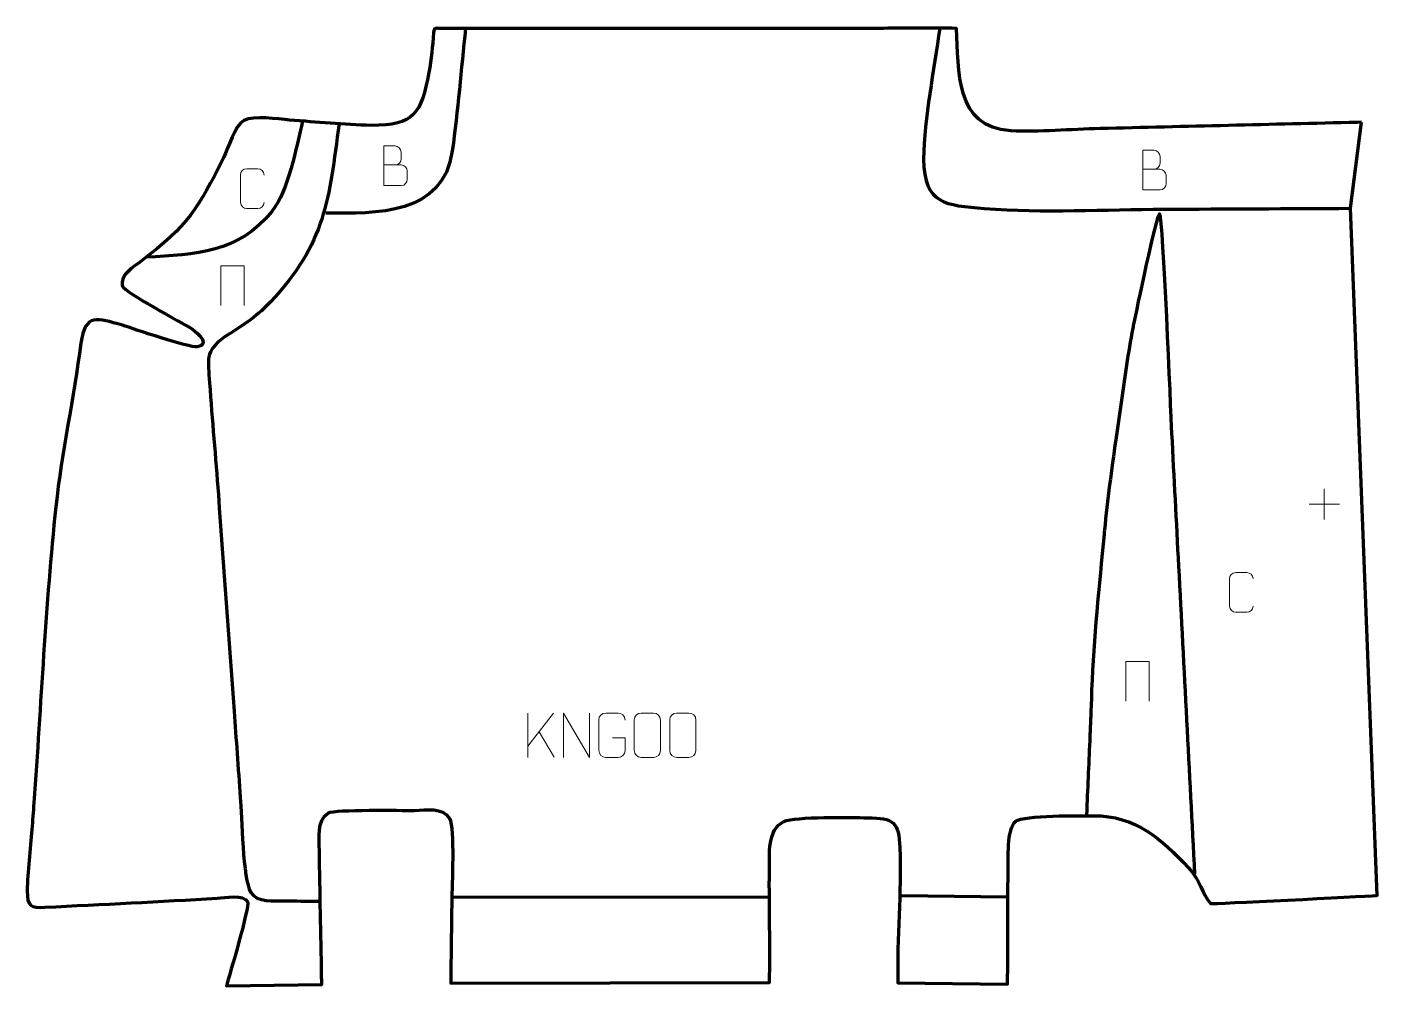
# Model space of a CAD drawing. Header units: millimetres. Extents: x 998 to 1759, y 290 to 831.
import ezdxf

# ---------------------------------------------------------------- set-up
doc = ezdxf.new("R2010")
doc.units = ezdxf.units.MM
doc.header["$MEASUREMENT"] = 0
doc.layers.add('layer 2', color=7, linetype='Continuous')
doc.layers.add('layer 3', color=7, linetype='Continuous')

msp = doc.modelspace()

# ---------------------------------------------------------------- linework, layer by layer
at = {"layer": 'layer 2', "color": 142, "lineweight": 158}
for points, knots in [([(1244.7168, 829.6766), (1242.2718, 806.9659), (1240.4148, 783.2887), (1237.2885, 760.7688), (1237.2885, 760.7688), (1232.252, 724.4892), (1194.3875, 725.2156), (1165.9081, 725.6864)], [0, 0, 0, 0, 0.33333333, 0.33333333, 0.33333333, 0.33333333, 1, 1, 1, 1]), ([(1512.0383, 829.8365), (1508.8988, 806.3859), (1503.2715, 779.3973), (1502.9054, 756.0662), (1502.9054, 756.0662), (1503.5653, 730.3581), (1515.0713, 730.2375), (1537.374, 728.3424), (1537.374, 728.3424), (1570.2819, 725.7079), (1605.4309, 727.6814), (1638.6374, 727.85), (1638.6374, 727.85), (1673.6117, 728.0275), (1708.5857, 728.21), (1743.5599, 728.3781)], [0, 0, 0, 0, 0.2, 0.2, 0.2, 0.2, 0.4, 0.4, 0.4, 0.4, 0.6, 0.6, 0.6, 0.6, 1, 1, 1, 1]), ([(1152.9123, 777.6805), (1149.0475, 762.3669), (1145.2569, 738.7523), (1135.4835, 726.511), (1135.4835, 726.511), (1116.927, 703.2689), (1092.3201, 702.1541), (1064.9092, 700.8012)], [0, 0, 0, 0, 0.33333333, 0.33333333, 0.33333333, 0.33333333, 1, 1, 1, 1]), ([(1173.4667, 776.3032), (1167.6909, 733.2168), (1165.9789, 708.9701), (1134.6712, 675.4622), (1134.6712, 675.4622), (1125.0158, 665.5724), (1119.7448, 663.0474), (1108.7336, 655.6563), (1108.7336, 655.6563), (1097.6007, 647.8269), (1099.6309, 642.6764), (1100.445, 630.0165), (1100.445, 630.0165), (1101.7899, 609.099), (1103.8677, 588.0038), (1105.3899, 567.0228), (1105.3899, 567.0228), (1108.3442, 526.3065), (1111.299, 485.5903), (1114.2531, 444.874), (1114.2531, 444.874), (1114.8259, 436.9807), (1115.3986, 429.0875), (1115.9713, 421.1943), (1115.9713, 421.1943), (1116.5742, 412.8856), (1117.177, 404.577), (1117.78, 396.2683), (1117.78, 396.2683), (1118.4381, 386.1475), (1119.2897, 349.6769), (1123.5662, 342.9371), (1123.5662, 342.9371), (1127.5005, 336.7366), (1136.6123, 338.1157), (1143.2527, 338.0112), (1143.2527, 338.0112), (1148.9894, 337.9208), (1154.7258, 337.8635), (1160.4626, 337.787), (1160.4626, 337.787), (1160.4626, 337.787), (1162.9558, 337.731), (1162.9558, 337.731)], [0, 0, 0, 0, 0.08333333, 0.08333333, 0.08333333, 0.08333333, 0.16666667, 0.16666667, 0.16666667, 0.16666667, 0.25, 0.25, 0.25, 0.25, 0.33333333, 0.33333333, 0.33333333, 0.33333333, 0.41666667, 0.41666667, 0.41666667, 0.41666667, 0.5, 0.5, 0.5, 0.5, 0.58333333, 0.58333333, 0.58333333, 0.58333333, 0.66666667, 0.66666667, 0.66666667, 0.66666667, 0.75, 0.75, 0.75, 0.75, 0.83333333, 0.83333333, 0.83333333, 0.83333333, 1, 1, 1, 1]), ([(1655.9312, 352.9833), (1652.9052, 410.882), (1649.8791, 468.7806), (1646.853, 526.6793), (1646.853, 526.6793), (1645.5469, 551.6715), (1644.2406, 576.6637), (1642.9344, 601.656), (1642.9344, 601.656), (1642.2756, 614.6504), (1638.0903, 722.3572), (1636.0156, 725.2108), (1636.0156, 725.2108), (1634.0324, 725.0394), (1622.6622, 669.6115), (1621.4658, 663.7913), (1621.4658, 663.7913), (1621.2604, 662.7928), (1621.0571, 661.7948), (1620.8625, 660.7941), (1620.8625, 660.7941), (1619.5644, 653.8504), (1618.3965, 646.9143), (1617.349, 639.9285), (1617.349, 639.9285), (1615.3084, 625.8906), (1613.3259, 611.8443), (1611.3004, 597.8042), (1611.3004, 597.8042), (1608.8564, 580.9063), (1606.5863, 563.9829), (1604.9371, 546.9869), (1604.9371, 546.9869), (1604.9371, 546.9869), (1604.8162, 545.7401), (1604.8162, 545.7401), (1604.8162, 545.7401), (1604.8162, 545.7401), (1604.6978, 544.4931), (1604.6978, 544.4931), (1604.6978, 544.4931), (1601.9793, 515.276), (1598.8044, 486.3554), (1597.6941, 456.9981), (1597.6941, 456.9981), (1597.5342, 451.9768), (1597.3787, 446.9603), (1597.1736, 441.9403), (1597.1736, 441.9403), (1597.0117, 438.1996), (1596.8498, 434.459), (1596.6879, 430.7183), (1596.6879, 430.7183), (1596.0943, 417.0024), (1595.5007, 403.2865), (1594.9072, 389.5706), (1594.9072, 389.5706), (1594.9072, 389.5706), (1594.7452, 385.8298), (1594.7452, 385.8298)], [0, 0, 0, 0, 0.0625, 0.0625, 0.0625, 0.0625, 0.125, 0.125, 0.125, 0.125, 0.1875, 0.1875, 0.1875, 0.1875, 0.25, 0.25, 0.25, 0.25, 0.3125, 0.3125, 0.3125, 0.3125, 0.375, 0.375, 0.375, 0.375, 0.4375, 0.4375, 0.4375, 0.4375, 0.5, 0.5, 0.5, 0.5, 0.5625, 0.5625, 0.5625, 0.5625, 0.625, 0.625, 0.625, 0.625, 0.6875, 0.6875, 0.6875, 0.6875, 0.75, 0.75, 0.75, 0.75, 0.8125, 0.8125, 0.8125, 0.8125, 0.875, 0.875, 0.875, 0.875, 1, 1, 1, 1])]:
    msp.add_open_spline(points, degree=3, knots=knots, dxfattribs=at)
at = {"layer": 'layer 2', "color": 142, "lineweight": 9}
for points, knots in [([(1198.6557, 752.8129), (1201.9131, 752.8133), (1205.1709, 752.8133), (1208.4291, 752.8129), (1208.4291, 752.8129), (1210.1976, 752.7975), (1211.9197, 751.2432), (1211.9197, 749.4083), (1211.9197, 749.4083), (1211.9193, 748.398), (1211.9193, 745.6679), (1211.9197, 744.6573), (1211.9197, 744.6573), (1211.9355, 742.994), (1210.5549, 741.1911), (1208.4765, 741.2062), (1208.4765, 741.2062), (1205.218, 741.2065), (1201.9599, 741.2065), (1198.7021, 741.2062), (1198.7021, 741.2062), (1198.7021, 748.6531), (1198.7021, 756.0997), (1198.7021, 763.5459), (1198.7021, 763.5459), (1200.8272, 763.5459), (1202.9526, 763.5459), (1205.0781, 763.5459), (1205.0781, 763.5459), (1206.5828, 763.5617), (1208.46, 761.8513), (1208.4758, 760.0945), (1208.4758, 760.0945), (1208.4755, 758.2448), (1208.4755, 758.1141), (1208.4758, 756.2641), (1208.4758, 756.2641), (1208.4913, 754.4144), (1206.8311, 752.7975), (1205.0317, 752.8129)], [0, 0, 0, 0, 0.09090909, 0.09090909, 0.09090909, 0.09090909, 0.18181818, 0.18181818, 0.18181818, 0.18181818, 0.27272727, 0.27272727, 0.27272727, 0.27272727, 0.36363636, 0.36363636, 0.36363636, 0.36363636, 0.45454545, 0.45454545, 0.45454545, 0.45454545, 0.54545455, 0.54545455, 0.54545455, 0.54545455, 0.63636364, 0.63636364, 0.63636364, 0.63636364, 0.72727273, 0.72727273, 0.72727273, 0.72727273, 0.81818182, 0.81818182, 0.81818182, 0.81818182, 1, 1, 1, 1]), ([(1626.428, 750.3664), (1629.6855, 750.3667), (1632.9433, 750.3667), (1636.2015, 750.3664), (1636.2015, 750.3664), (1637.97, 750.3509), (1639.6921, 748.7966), (1639.6921, 746.9617), (1639.6921, 746.9617), (1639.6917, 745.9514), (1639.6917, 743.2214), (1639.6921, 742.2108), (1639.6921, 742.2108), (1639.7079, 740.5474), (1638.3272, 738.7445), (1636.2489, 738.7597), (1636.2489, 738.7597), (1632.9904, 738.76), (1629.7323, 738.76), (1626.4745, 738.7597), (1626.4745, 738.7597), (1626.4745, 746.2066), (1626.4745, 753.6531), (1626.4745, 761.0994), (1626.4745, 761.0994), (1628.5996, 761.0994), (1630.725, 761.0994), (1632.8505, 761.0994), (1632.8505, 761.0994), (1634.3552, 761.1152), (1636.2324, 759.4048), (1636.2482, 757.6479), (1636.2482, 757.6479), (1636.2479, 755.7982), (1636.2479, 755.6675), (1636.2482, 753.8175), (1636.2482, 753.8175), (1636.2637, 751.9678), (1634.6035, 750.3509), (1632.804, 750.3664)], [0, 0, 0, 0, 0.09090909, 0.09090909, 0.09090909, 0.09090909, 0.18181818, 0.18181818, 0.18181818, 0.18181818, 0.27272727, 0.27272727, 0.27272727, 0.27272727, 0.36363636, 0.36363636, 0.36363636, 0.36363636, 0.45454545, 0.45454545, 0.45454545, 0.45454545, 0.54545455, 0.54545455, 0.54545455, 0.54545455, 0.63636364, 0.63636364, 0.63636364, 0.63636364, 0.72727273, 0.72727273, 0.72727273, 0.72727273, 0.81818182, 0.81818182, 0.81818182, 0.81818182, 1, 1, 1, 1]), ([(1131.1604, 731.6833), (1131.0353, 729.6033), (1129.5338, 728.2787), (1127.611, 728.2691), (1127.611, 728.2691), (1125.5234, 728.2694), (1123.4357, 728.2694), (1121.3485, 728.2691), (1121.3485, 728.2691), (1119.6251, 728.1747), (1117.8595, 729.8618), (1117.8696, 731.6678), (1117.8696, 731.6678), (1117.8699, 736.8334), (1117.8699, 741.9988), (1117.8696, 747.1637), (1117.8696, 747.1637), (1117.8734, 749.0779), (1119.4371, 750.6171), (1121.364, 750.605), (1121.364, 750.605), (1123.4461, 750.605), (1125.5285, 750.605), (1127.611, 750.605), (1127.611, 750.605), (1129.3537, 750.6368), (1131.1365, 749.3015), (1131.1604, 747.1192)], [0, 0, 0, 0, 0.125, 0.125, 0.125, 0.125, 0.25, 0.25, 0.25, 0.25, 0.375, 0.375, 0.375, 0.375, 0.5, 0.5, 0.5, 0.5, 0.625, 0.625, 0.625, 0.625, 0.75, 0.75, 0.75, 0.75, 1, 1, 1, 1]), ([(1106.8516, 673.6107), (1106.8516, 673.6107), (1106.8516, 695.9504), (1106.8516, 695.9504), (1106.8516, 695.9504), (1106.8516, 695.9504), (1119.9637, 695.9504), (1119.9637, 695.9504), (1119.9637, 695.9504), (1119.9637, 695.9504), (1119.9637, 673.6107), (1119.9637, 673.6107)], [0, 0, 0, 0, 0.25, 0.25, 0.25, 0.25, 0.5, 0.5, 0.5, 0.5, 1, 1, 1, 1]), ([(1688.6761, 504.0697), (1688.551, 501.9897), (1687.0494, 500.6651), (1685.1267, 500.6554), (1685.1267, 500.6554), (1683.0391, 500.6558), (1680.9514, 500.6558), (1678.8642, 500.6554), (1678.8642, 500.6554), (1677.1408, 500.5611), (1675.3752, 502.2482), (1675.3853, 504.0542), (1675.3853, 504.0542), (1675.3856, 509.2198), (1675.3856, 514.3851), (1675.3853, 519.5501), (1675.3853, 519.5501), (1675.3891, 521.4642), (1676.9528, 523.0034), (1678.8797, 522.9913), (1678.8797, 522.9913), (1680.9618, 522.9913), (1683.0442, 522.9913), (1685.1267, 522.9913), (1685.1267, 522.9913), (1686.8694, 523.0231), (1688.6522, 521.6878), (1688.6761, 519.5055)], [0, 0, 0, 0, 0.125, 0.125, 0.125, 0.125, 0.25, 0.25, 0.25, 0.25, 0.375, 0.375, 0.375, 0.375, 0.5, 0.5, 0.5, 0.5, 0.625, 0.625, 0.625, 0.625, 0.75, 0.75, 0.75, 0.75, 1, 1, 1, 1]), ([(1616.9411, 450.5811), (1616.9411, 450.5811), (1616.9411, 472.9209), (1616.9411, 472.9209), (1616.9411, 472.9209), (1616.9411, 472.9209), (1630.0532, 472.9209), (1630.0532, 472.9209), (1630.0532, 472.9209), (1630.0532, 472.9209), (1630.0532, 450.5811), (1630.0532, 450.5811)], [0, 0, 0, 0, 0.25, 0.25, 0.25, 0.25, 0.5, 0.5, 0.5, 0.5, 1, 1, 1, 1]), ([(1299.9374, 418.8621), (1299.9374, 418.8621), (1299.9374, 443.803), (1299.9374, 443.803), (1299.9374, 443.803), (1299.9374, 443.803), (1314.5848, 418.8621), (1314.5848, 418.8621), (1314.5848, 418.8621), (1314.5848, 418.8621), (1314.5848, 443.803), (1314.5848, 443.803)], [0, 0, 0, 0, 0.25, 0.25, 0.25, 0.25, 0.5, 0.5, 0.5, 0.5, 1, 1, 1, 1]), ([(1327.5057, 429.8422), (1327.5057, 429.8422), (1334.6702, 429.8422), (1334.6702, 429.8422), (1334.6702, 429.8422), (1334.6702, 429.8422), (1334.6702, 422.6778), (1334.6702, 422.6778), (1334.6702, 422.6778), (1334.5306, 420.3556), (1332.8542, 418.8767), (1330.7075, 418.866), (1330.7075, 418.866), (1328.3768, 418.8663), (1326.046, 418.8663), (1323.7157, 418.866), (1323.7157, 418.866), (1321.7918, 418.7606), (1319.8206, 420.6442), (1319.8318, 422.6604), (1319.8318, 422.6604), (1319.8322, 428.4276), (1319.8322, 434.1944), (1319.8318, 439.9607), (1319.8318, 439.9607), (1319.836, 442.0977), (1321.582, 443.8161), (1323.7331, 443.8027), (1323.7331, 443.8027), (1326.0577, 443.8027), (1328.3826, 443.8027), (1330.7075, 443.8027), (1330.7075, 443.8027), (1332.6532, 443.8381), (1334.6436, 442.3473), (1334.6702, 439.9108)], [0, 0, 0, 0, 0.1, 0.1, 0.1, 0.1, 0.2, 0.2, 0.2, 0.2, 0.3, 0.3, 0.3, 0.3, 0.4, 0.4, 0.4, 0.4, 0.5, 0.5, 0.5, 0.5, 0.6, 0.6, 0.6, 0.6, 0.7, 0.7, 0.7, 0.7, 0.8, 0.8, 0.8, 0.8, 1, 1, 1, 1]), ([(1343.723, 443.8027), (1346.0475, 443.8027), (1348.3724, 443.8027), (1350.6973, 443.8027), (1350.6973, 443.8027), (1352.643, 443.8382), (1354.6334, 442.3474), (1354.66, 439.911), (1354.66, 439.911), (1354.6596, 434.167), (1354.6596, 428.4227), (1354.66, 422.6779), (1354.66, 422.6779), (1354.5204, 420.3557), (1352.844, 418.8769), (1350.6973, 418.8661), (1350.6973, 418.8661), (1348.3666, 418.8664), (1346.0359, 418.8664), (1343.7056, 418.8661), (1343.7056, 418.8661), (1341.7816, 418.7607), (1339.8105, 420.6443), (1339.8216, 422.6605), (1339.8216, 422.6605), (1339.822, 428.4277), (1339.822, 434.1944), (1339.8216, 439.9608), (1339.8216, 439.9608), (1339.8259, 442.0978), (1341.5717, 443.8162), (1343.723, 443.8027)], [0, 0, 0, 0, 0.11111111, 0.11111111, 0.11111111, 0.11111111, 0.22222222, 0.22222222, 0.22222222, 0.22222222, 0.33333333, 0.33333333, 0.33333333, 0.33333333, 0.44444444, 0.44444444, 0.44444444, 0.44444444, 0.55555556, 0.55555556, 0.55555556, 0.55555556, 0.66666667, 0.66666667, 0.66666667, 0.66666667, 0.77777778, 0.77777778, 0.77777778, 0.77777778, 1, 1, 1, 1]), ([(1363.7129, 443.8027), (1366.0374, 443.8027), (1368.3623, 443.8027), (1370.6872, 443.8027), (1370.6872, 443.8027), (1372.6329, 443.8382), (1374.6233, 442.3474), (1374.6499, 439.911), (1374.6499, 439.911), (1374.6495, 434.167), (1374.6495, 428.4227), (1374.6499, 422.6779), (1374.6499, 422.6779), (1374.5102, 420.3557), (1372.8339, 418.8769), (1370.6872, 418.8661), (1370.6872, 418.8661), (1368.3565, 418.8664), (1366.0258, 418.8664), (1363.6955, 418.8661), (1363.6955, 418.8661), (1361.7714, 418.7607), (1359.8003, 420.6443), (1359.8115, 422.6605), (1359.8115, 422.6605), (1359.8119, 428.4277), (1359.8119, 434.1944), (1359.8115, 439.9608), (1359.8115, 439.9608), (1359.8158, 442.0978), (1361.5616, 443.8162), (1363.7129, 443.8027)], [0, 0, 0, 0, 0.11111111, 0.11111111, 0.11111111, 0.11111111, 0.22222222, 0.22222222, 0.22222222, 0.22222222, 0.33333333, 0.33333333, 0.33333333, 0.33333333, 0.44444444, 0.44444444, 0.44444444, 0.44444444, 0.55555556, 0.55555556, 0.55555556, 0.55555556, 0.66666667, 0.66666667, 0.66666667, 0.66666667, 0.77777778, 0.77777778, 0.77777778, 0.77777778, 1, 1, 1, 1])]:
    msp.add_open_spline(points, degree=3, knots=knots, dxfattribs=at)
for points in [[(1728.809, 570.1711), (1728.809, 570.1711), (1728.809, 553.0264), (1728.809, 553.0264)], [(1720.2366, 561.5987), (1720.2366, 561.5987), (1737.3814, 561.5987), (1737.3814, 561.5987)], [(1279.9242, 443.803), (1279.9242, 443.803), (1279.9242, 418.8621), (1279.9242, 418.8621)], [(1294.2931, 443.803), (1294.2931, 443.803), (1279.9242, 425.1727), (1279.9242, 425.1727)], [(1294.6182, 418.9577), (1294.6182, 418.9577), (1286.1521, 433.2641), (1286.1521, 433.2641)]]:
    msp.add_open_spline(points, degree=3, dxfattribs=at)
at = {"layer": 'layer 2', "color": 142, "lineweight": 158}
for points in [[(1236.9983, 340.0197), (1236.9983, 340.0197), (1415.975, 340.1858), (1415.975, 340.1858)], [(1490.3705, 341.0757), (1490.3705, 341.0757), (1550.1669, 340.1746), (1550.1669, 340.1746)]]:
    msp.add_open_spline(points, degree=3, dxfattribs=at)
at = {"layer": 'layer 3', "color": 242, "lineweight": 158}
msp.add_open_spline([(1749.8628, 776.862), (1749.8628, 776.862), (1743.5599, 728.3781), (1743.5599, 728.3781), (1743.5599, 728.3781), (1743.5599, 728.3781), (1758.5458, 341.0344), (1758.5458, 341.0344), (1758.5458, 341.0344), (1748.8216, 340.5488), (1665.7436, 336.0288), (1664.7189, 336.5622), (1664.7189, 336.5622), (1659.7797, 342.0645), (1659.1405, 349.1868), (1652.2169, 356.6857), (1652.2169, 356.6857), (1636.6833, 373.1495), (1622.6463, 386.0114), (1598.6989, 385.9671), (1598.6989, 385.9671), (1591.3759, 385.9472), (1559.3281, 386.375), (1555.0367, 382.873), (1555.0367, 382.873), (1549.5069, 378.3605), (1550.8374, 361.289), (1550.6496, 354.1931), (1550.6496, 354.1931), (1550.0907, 333.0718), (1550.9044, 312.0855), (1550.1955, 290.9632), (1550.1955, 290.9632), (1550.1955, 290.9632), (1488.488, 291.7562), (1488.488, 291.7562), (1488.488, 291.7562), (1487.696, 317.1758), (1490.6702, 342.6177), (1489.5627, 368.014), (1489.5627, 368.014), (1488.9434, 382.2143), (1486.315, 384.7299), (1471.254, 384.8573), (1471.254, 384.8573), (1462.3811, 384.8943), (1430.588, 385.645), (1424.2458, 382.7258), (1424.2458, 382.7258), (1414.7904, 378.3737), (1416.1087, 363.9818), (1416.0255, 355.0865), (1416.0255, 355.0865), (1415.8331, 334.5159), (1416.5298, 311.8327), (1416.1137, 291.9325), (1416.1137, 291.9325), (1416.1137, 291.9325), (1236.3693, 291.6672), (1236.3693, 291.6672), (1236.3693, 291.6672), (1236.4723, 299.5864), (1236.5754, 307.5057), (1236.6783, 315.4249), (1236.6783, 315.4249), (1236.776, 322.9273), (1236.8735, 330.4298), (1236.9712, 337.9323), (1236.9712, 337.9323), (1237.1045, 346.5548), (1238.665, 378.4815), (1235.7247, 384.4382), (1235.7247, 384.4382), (1231.7013, 390.9043), (1222.5268, 389.165), (1216.0299, 389.002), (1216.0299, 389.002), (1208.496, 388.8832), (1171.312, 389.6736), (1167.4011, 387.6003), (1167.4011, 387.6003), (1160.6175, 383.1395), (1162.312, 373.2807), (1162.3865, 366.282), (1162.3865, 366.282), (1162.6358, 342.8819), (1163.2431, 319.3152), (1163.6085, 295.8869), (1163.6085, 295.8869), (1163.6345, 294.2158), (1163.6606, 292.5446), (1163.6867, 290.8735), (1163.6867, 290.8735), (1163.6867, 290.8735), (1109.9133, 289.9918), (1109.9133, 289.9918), (1109.9133, 289.9918), (1111.6602, 296.272), (1123.1493, 334.4781), (1121.8728, 337.4915), (1121.8728, 337.4915), (1120.0586, 341.7748), (1108.919, 339.69), (1104.8147, 339.447), (1104.8147, 339.447), (1072.4557, 337.5941), (1040, 335.9696), (1007.6239, 334.3961), (1007.6239, 334.3961), (999.826, 334.0171), (997.5258, 334.8776), (997.6475, 343.6371), (997.6475, 343.6371), (997.7955, 354.2899), (999.4416, 367.3185), (1000.2833, 378.294), (1000.2833, 378.294), (1000.6667, 383.2926), (1001.0457, 388.2915), (1001.4188, 393.2909), (1001.4188, 393.2909), (1005.4322, 448.7297), (1007.9322, 504.9188), (1013.7626, 560.1404), (1013.7626, 560.1404), (1017.1632, 591.2725), (1023.9237, 621.4509), (1027.8393, 652.2603), (1027.8393, 652.2603), (1030.3836, 669.4762), (1037.0994, 666.6258), (1051.2998, 662.4225), (1051.2998, 662.4225), (1057.9839, 660.3653), (1089.09, 649.6615), (1093.3807, 650.2465), (1093.3807, 650.2465), (1101.042, 651.2911), (1094.1687, 658.0409), (1090.8338, 660.1941), (1090.8338, 660.1941), (1084.2506, 664.3735), (1053.5733, 680.3026), (1051.1643, 684.7087), (1051.1643, 684.7087), (1050.0567, 690.9926), (1057.5618, 695.3688), (1061.8556, 698.6018), (1061.8556, 698.6018), (1088.2012, 718.7109), (1093.9942, 727.8589), (1108.4187, 757.2888), (1108.4187, 757.2888), (1110.8423, 762.4501), (1114.8691, 775.2358), (1119.6871, 777.8421), (1119.6871, 777.8421), (1125.2687, 780.8615), (1138.9055, 778.7017), (1145.5853, 778.1332), (1145.5853, 778.1332), (1161.0634, 776.8161), (1176.0096, 775.5703), (1191.5653, 775.1154), (1191.5653, 775.1154), (1216.0364, 774.8318), (1219.7389, 782.3401), (1224.0231, 804.8505), (1224.0231, 804.8505), (1225.5683, 812.9695), (1226.0928, 819.266), (1226.7223, 827.4055), (1226.7223, 827.4055), (1226.9672, 830.5732), (1228.2487, 829.734), (1231.7676, 829.7139), (1231.7676, 829.7139), (1263.36, 829.5337), (1295.1341, 829.8367), (1326.7615, 829.7968), (1326.7615, 829.7968), (1345.0709, 829.7738), (1363.3803, 829.7486), (1381.6897, 829.7586), (1381.6897, 829.7586), (1414.5625, 829.7782), (1447.4352, 829.7979), (1480.308, 829.8175), (1480.308, 829.8175), (1493.8791, 829.8346), (1507.9128, 830.2342), (1521.4275, 829.7624), (1521.4275, 829.7624), (1522.8587, 806.1875), (1520.4416, 773.8993), (1552.0558, 772.0767), (1552.0558, 772.0767), (1568.1817, 771.2429), (1586.051, 772.9167), (1602.441, 773.309), (1602.441, 773.309), (1650.749, 774.4655), (1699.0566, 775.6376), (1747.3644, 776.8018), (1747.3644, 776.8018), (1747.3644, 776.8018), (1749.8628, 776.862), (1749.8628, 776.862)], degree=3, knots=[0, 0, 0, 0, 0.01886792, 0.01886792, 0.01886792, 0.01886792, 0.03773585, 0.03773585, 0.03773585, 0.03773585, 0.05660377, 0.05660377, 0.05660377, 0.05660377, 0.0754717, 0.0754717, 0.0754717, 0.0754717, 0.09433962, 0.09433962, 0.09433962, 0.09433962, 0.11320755, 0.11320755, 0.11320755, 0.11320755, 0.13207547, 0.13207547, 0.13207547, 0.13207547, 0.1509434, 0.1509434, 0.1509434, 0.1509434, 0.16981132, 0.16981132, 0.16981132, 0.16981132, 0.18867925, 0.18867925, 0.18867925, 0.18867925, 0.20754717, 0.20754717, 0.20754717, 0.20754717, 0.22641509, 0.22641509, 0.22641509, 0.22641509, 0.24528302, 0.24528302, 0.24528302, 0.24528302, 0.26415094, 0.26415094, 0.26415094, 0.26415094, 0.28301887, 0.28301887, 0.28301887, 0.28301887, 0.30188679, 0.30188679, 0.30188679, 0.30188679, 0.32075472, 0.32075472, 0.32075472, 0.32075472, 0.33962264, 0.33962264, 0.33962264, 0.33962264, 0.35849057, 0.35849057, 0.35849057, 0.35849057, 0.37735849, 0.37735849, 0.37735849, 0.37735849, 0.39622642, 0.39622642, 0.39622642, 0.39622642, 0.41509434, 0.41509434, 0.41509434, 0.41509434, 0.43396226, 0.43396226, 0.43396226, 0.43396226, 0.45283019, 0.45283019, 0.45283019, 0.45283019, 0.47169811, 0.47169811, 0.47169811, 0.47169811, 0.49056604, 0.49056604, 0.49056604, 0.49056604, 0.50943396, 0.50943396, 0.50943396, 0.50943396, 0.52830189, 0.52830189, 0.52830189, 0.52830189, 0.54716981, 0.54716981, 0.54716981, 0.54716981, 0.56603774, 0.56603774, 0.56603774, 0.56603774, 0.58490566, 0.58490566, 0.58490566, 0.58490566, 0.60377358, 0.60377358, 0.60377358, 0.60377358, 0.62264151, 0.62264151, 0.62264151, 0.62264151, 0.64150943, 0.64150943, 0.64150943, 0.64150943, 0.66037736, 0.66037736, 0.66037736, 0.66037736, 0.67924528, 0.67924528, 0.67924528, 0.67924528, 0.69811321, 0.69811321, 0.69811321, 0.69811321, 0.71698113, 0.71698113, 0.71698113, 0.71698113, 0.73584906, 0.73584906, 0.73584906, 0.73584906, 0.75471698, 0.75471698, 0.75471698, 0.75471698, 0.77358491, 0.77358491, 0.77358491, 0.77358491, 0.79245283, 0.79245283, 0.79245283, 0.79245283, 0.81132075, 0.81132075, 0.81132075, 0.81132075, 0.83018868, 0.83018868, 0.83018868, 0.83018868, 0.8490566, 0.8490566, 0.8490566, 0.8490566, 0.86792453, 0.86792453, 0.86792453, 0.86792453, 0.88679245, 0.88679245, 0.88679245, 0.88679245, 0.90566038, 0.90566038, 0.90566038, 0.90566038, 0.9245283, 0.9245283, 0.9245283, 0.9245283, 0.94339623, 0.94339623, 0.94339623, 0.94339623, 0.96226415, 0.96226415, 0.96226415, 0.96226415, 1, 1, 1, 1], dxfattribs=at)

doc.saveas('drawing.dxf')
